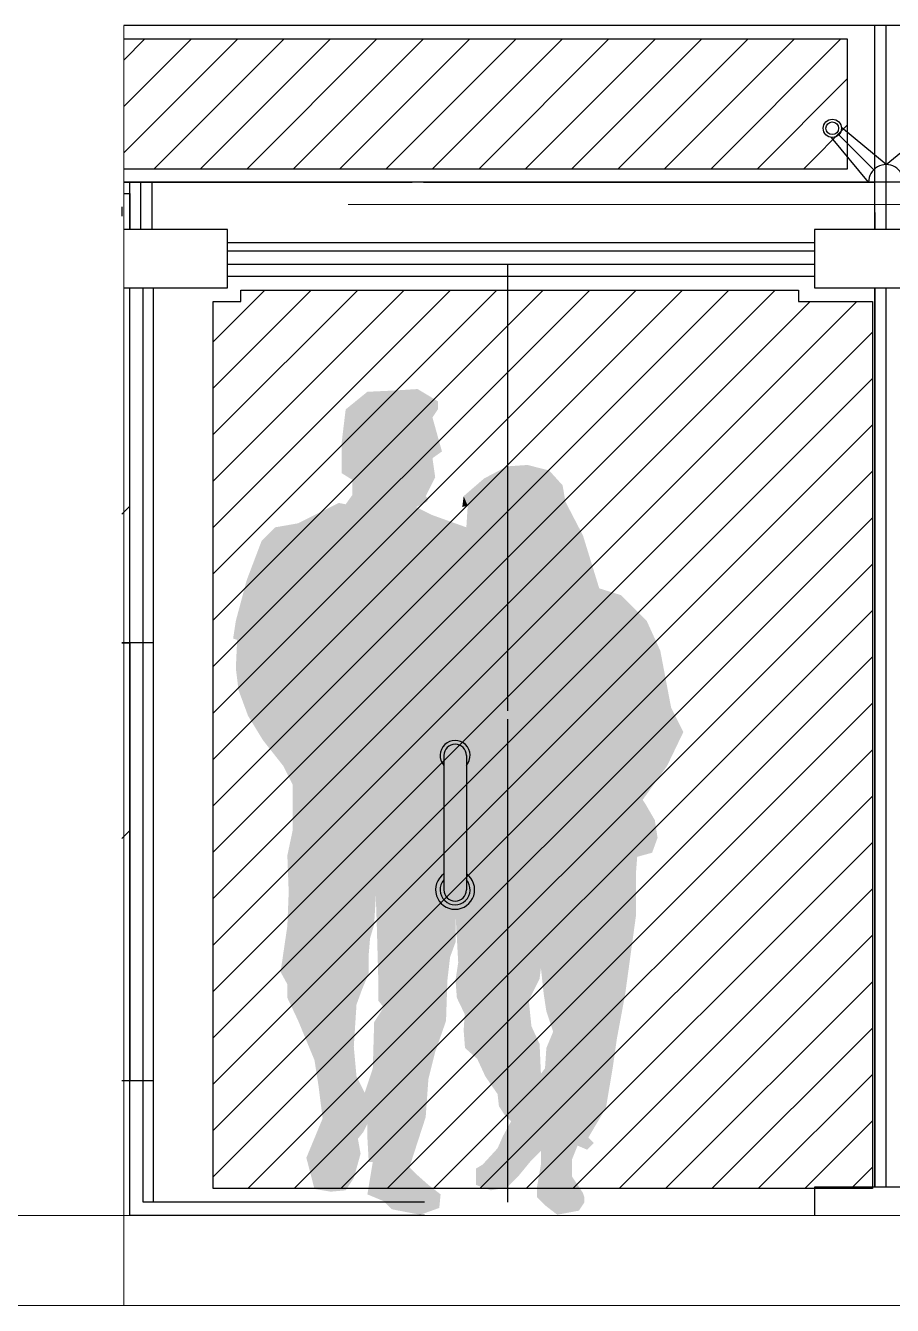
# Model space of a CAD drawing. Header units: millimetres. Extents: x -10 to 320, y -26 to 94.
# Drawn here: x 21.385 to 23.314, y -1.705 to 1.143 of the extents above; entities that cross this region are included whole.
import ezdxf

# ---------------------------------------------------------------- set-up
doc = ezdxf.new("R2010")
doc.units = ezdxf.units.MM
doc.header["$LTSCALE"] = 0.05
doc.layers.add('01-EQUIPAMIENTO 2', color=8, linetype='Continuous')
doc.layers.add('Z_MAN-L', color=7, linetype='Continuous')
doc.layers.add('deco venta.', color=255, linetype='Continuous', lineweight=0)

# ---------------------------------------------------------------- blocks, each defined once
blk = doc.blocks.new('*U76')
at = {"layer": 'Z_MAN-L', "linetype": 'Continuous'}
for points in [[(-118.6258, -250.7018), (-118.6892, -250.7048), (-118.5323, -250.7259)], [(-118.5775, -250.6987), (-118.6258, -250.7018), (-118.5323, -250.7259)], [(-118.6892, -250.7048), (-118.7375, -250.744), (-118.5323, -250.7259)], [(-118.5323, -250.7259), (-118.7375, -250.744), (-118.5323, -250.744)], [(-118.5323, -250.744), (-118.7466, -250.8195), (-118.5443, -250.7621)], [(-118.7375, -250.744), (-118.7466, -250.8195), (-118.5323, -250.744)], [(-118.5443, -250.7621), (-118.7466, -250.8195), (-118.5232, -250.8376)], [(-118.7466, -250.8195), (-118.7466, -250.8858), (-118.5232, -250.8376)], [(-118.5232, -250.8376), (-118.7466, -250.8858), (-118.5443, -250.8526)], [(-118.5443, -250.8526), (-118.7466, -250.8858), (-118.5383, -250.8949)], [(-118.3783, -250.8708), (-118.4296, -250.8979), (-118.2847, -250.8798)], [(-118.333, -250.8677), (-118.3783, -250.8708), (-118.2847, -250.8798)], [(-118.7466, -250.8858), (-118.7224, -250.9009), (-118.5383, -250.8949)], [(-118.5383, -250.8949), (-118.7224, -250.9009), (-118.5594, -250.9371)], [(-118.7224, -250.9009), (-118.7224, -250.9341), (-118.5594, -250.9371)], [(-118.4296, -250.8979), (-118.4749, -250.9371), (-118.2546, -250.913)], [(-118.2847, -250.8798), (-118.4296, -250.8979), (-118.2546, -250.913)], [(-118.2546, -250.913), (-118.4749, -250.9371), (-118.2485, -250.9492)], [(-118.7526, -250.9522), (-118.8431, -250.9975), (-118.7375, -250.9552)], [(-118.7375, -250.9552), (-118.8431, -250.9975), (-118.5805, -250.9613)], [(-118.7224, -250.9341), (-118.7375, -250.9552), (-118.5594, -250.9371)], [(-118.5594, -250.9371), (-118.7375, -250.9552), (-118.5534, -250.9432)], [(-118.5534, -250.9432), (-118.7375, -250.9552), (-118.5564, -250.9492)], [(-118.5564, -250.9492), (-118.7375, -250.9552), (-118.5805, -250.9613)], [(-118.4749, -250.9371), (-118.4779, -250.9613), (-118.4659, -250.9583)], [(-118.4749, -250.9371), (-118.4659, -250.9583), (-118.2485, -250.9492)], [(-118.4659, -250.9583), (-118.4689, -251.0065), (-118.2093, -251.0247)], [(-118.2485, -250.9492), (-118.4659, -250.9583), (-118.2093, -251.0247)], [(-118.5805, -250.9613), (-118.8431, -250.9975), (-118.5443, -250.9794)], [(-118.5443, -250.9794), (-118.8431, -250.9975), (-118.4689, -251.0065)], [(-118.8945, -251.0065), (-118.9246, -251.0367), (-118.2093, -251.0247)], [(-118.8431, -250.9975), (-118.8945, -251.0065), (-118.4689, -251.0065)], [(-118.4689, -251.0065), (-118.8945, -251.0065), (-118.2093, -251.0247)], [(-118.9246, -251.0367), (-118.9578, -251.1242), (-118.1731, -251.1423)], [(-118.2093, -251.0247), (-118.9246, -251.0367), (-118.1731, -251.1423)], [(-118.9578, -251.1242), (-118.982, -251.2148), (-118.1731, -251.1423)], [(-118.1731, -251.1423), (-118.982, -251.2148), (-118.1248, -251.1574)], [(-118.1248, -251.1574), (-118.982, -251.2148), (-118.0674, -251.2148)], [(-118.0674, -251.2148), (-118.988, -251.254), (-118.0372, -251.2812)], [(-118.982, -251.2148), (-118.988, -251.254), (-118.0674, -251.2148)], [(-118.988, -251.254), (-118.979, -251.257), (-118.0372, -251.2812)], [(-118.979, -251.257), (-118.982, -251.3204), (-118.0372, -251.2812)], [(-118.0372, -251.2812), (-118.982, -251.3204), (-118.0131, -251.4079)], [(-118.982, -251.3204), (-118.976, -251.3687), (-118.0131, -251.4079)], [(-118.976, -251.3687), (-118.9548, -251.426), (-118.0131, -251.4079)], [(-118.0131, -251.4079), (-118.9548, -251.426), (-117.9859, -251.4622)], [(-118.9548, -251.426), (-118.9216, -251.4803), (-117.9859, -251.4622)], [(-117.9859, -251.4622), (-118.9216, -251.4803), (-118.0222, -251.5377)], [(-118.9216, -251.4803), (-118.8763, -251.5377), (-118.0222, -251.5377)], [(-118.8763, -251.5377), (-118.8552, -251.5799), (-118.0222, -251.5377)], [(-118.0222, -251.5377), (-118.8552, -251.5799), (-118.0765, -251.6131)], [(-118.8552, -251.5799), (-118.8552, -251.6795), (-118.0765, -251.6131)], [(-118.0765, -251.6131), (-118.8552, -251.6795), (-118.0704, -251.6221)], [(-118.0704, -251.6221), (-118.8552, -251.6795), (-118.0493, -251.6584)], [(-118.0493, -251.6584), (-118.8552, -251.6795), (-118.0433, -251.6976)], [(-118.8552, -251.6795), (-118.8673, -251.7368), (-118.0433, -251.6976)], [(-118.0433, -251.6976), (-118.8673, -251.7368), (-118.0554, -251.7308)], [(-118.0554, -251.7308), (-118.8673, -251.7368), (-118.0886, -251.7398)], [(-118.8673, -251.7368), (-118.8643, -251.8183), (-118.0886, -251.7398)], [(-118.0886, -251.7398), (-118.8643, -251.8183), (-118.0916, -251.7791)], [(-118.0916, -251.7791), (-118.8643, -251.8183), (-118.6704, -251.8274)], [(-118.0916, -251.7791), (-118.6704, -251.8274), (-118.493, -251.8666)], [(-118.0916, -251.7791), (-118.493, -251.8666), (-118.0916, -251.8726)], [(-118.8643, -251.8183), (-118.8673, -251.8937), (-118.6704, -251.8274)], [(-118.6704, -251.8274), (-118.8673, -251.8937), (-118.6741, -251.8907)], [(-118.6704, -251.8274), (-118.6681, -251.8968), (-118.493, -251.8666)], [(-118.493, -251.8666), (-118.6681, -251.8968), (-118.493, -251.93)], [(-118.493, -251.8666), (-118.487, -251.9752), (-118.0916, -251.8726)], [(-118.8673, -251.8937), (-118.8824, -251.9963), (-118.6832, -251.9209)], [(-118.6741, -251.8907), (-118.8673, -251.8937), (-118.6832, -251.9209)], [(-118.6681, -251.8968), (-118.6651, -252.0054), (-118.493, -251.93)], [(-118.0916, -251.8726), (-118.487, -251.9752), (-118.3029, -251.9873)], [(-118.0916, -251.8726), (-118.3029, -251.9873), (-118.1157, -252.0476)], [(-118.6832, -251.9209), (-118.8824, -251.9963), (-118.6862, -251.9571)], [(-118.6862, -251.9571), (-118.8824, -251.9963), (-118.6862, -251.9994)], [(-118.493, -251.93), (-118.6651, -252.0054), (-118.5051, -251.9631)], [(-118.5051, -251.9631), (-118.6651, -252.0054), (-118.5111, -252.0144)], [(-118.487, -251.9752), (-118.493, -252.0144), (-118.3029, -251.9873)], [(-118.8824, -251.9963), (-118.8673, -252.0235), (-118.6862, -251.9994)], [(-118.6862, -251.9994), (-118.8673, -252.0235), (-118.7013, -252.0356)], [(-118.6651, -252.0054), (-118.6651, -252.0597), (-118.5111, -252.0144)], [(-118.3029, -251.9873), (-118.493, -252.0144), (-118.3059, -252.0114)], [(-118.3059, -252.0114), (-118.493, -252.0144), (-118.33, -252.0597)], [(-118.3029, -251.9873), (-118.2968, -252.0446), (-118.1157, -252.0476)], [(-118.8673, -252.0235), (-118.8673, -252.0537), (-118.7013, -252.0356)], [(-118.7013, -252.0356), (-118.8673, -252.0537), (-118.7134, -252.0688)], [(-118.5111, -252.0144), (-118.6651, -252.0597), (-118.5141, -252.105)], [(-118.493, -252.0144), (-118.49, -252.0537), (-118.33, -252.0597)], [(-118.8673, -252.0537), (-118.8431, -252.105), (-118.7134, -252.0688)], [(-118.7134, -252.0688), (-118.8431, -252.105), (-118.7194, -252.1623)], [(-118.6651, -252.0597), (-118.653, -252.0748), (-118.5141, -252.105)], [(-118.49, -252.0537), (-118.4726, -252.0899), (-118.33, -252.0597)], [(-118.33, -252.0597), (-118.4726, -252.0899), (-118.324, -252.117)], [(-118.2968, -252.0446), (-118.2908, -252.0839), (-118.1157, -252.0476)], [(-118.1157, -252.0476), (-118.2908, -252.0839), (-118.1338, -252.1442)], [(-118.653, -252.0748), (-118.6741, -252.108), (-118.5141, -252.105)], [(-118.4726, -252.0899), (-118.4749, -252.1261), (-118.324, -252.117)], [(-118.2908, -252.0839), (-118.2757, -252.1291), (-118.1338, -252.1442)], [(-118.8431, -252.105), (-118.8069, -252.1925), (-118.7194, -252.1623)], [(-118.6741, -252.108), (-118.6771, -252.2106), (-118.5383, -252.1744)], [(-118.5141, -252.105), (-118.6741, -252.108), (-118.5383, -252.1744)], [(-118.324, -252.117), (-118.4749, -252.1261), (-118.3059, -252.1563)], [(-118.4749, -252.1261), (-118.4719, -252.1653), (-118.3059, -252.1563)], [(-118.3059, -252.1563), (-118.4719, -252.1653), (-118.3029, -252.2227)], [(-118.2757, -252.1291), (-118.2908, -252.1653), (-118.1338, -252.1442)], [(-118.1338, -252.1442), (-118.2908, -252.1653), (-118.1429, -252.2076)], [(-118.7194, -252.1623), (-118.8069, -252.1925), (-118.7134, -252.2287)], [(-118.5383, -252.1744), (-118.6771, -252.2106), (-118.5534, -252.2347)], [(-118.4719, -252.1653), (-118.4447, -252.1895), (-118.3029, -252.2227)], [(-118.2908, -252.1653), (-118.2938, -252.2106), (-118.1429, -252.2076)], [(-118.8069, -252.1925), (-118.7979, -252.2498), (-118.7134, -252.2287)], [(-118.6771, -252.2106), (-118.6952, -252.2649), (-118.5534, -252.2347)], [(-118.4447, -252.1895), (-118.4266, -252.2287), (-118.3029, -252.2227)], [(-118.2938, -252.2106), (-118.3029, -252.2227), (-118.158, -252.2981)], [(-118.1429, -252.2076), (-118.2938, -252.2106), (-118.158, -252.2981)], [(-118.7134, -252.2287), (-118.7979, -252.2498), (-118.6952, -252.2649)], [(-118.5534, -252.2347), (-118.6952, -252.2649), (-118.5594, -252.3192)], [(-118.3029, -252.2227), (-118.4266, -252.2287), (-118.3029, -252.3947)], [(-118.4266, -252.2287), (-118.3994, -252.2679), (-118.3029, -252.3947)], [(-118.3029, -252.2227), (-118.3029, -252.3947), (-118.158, -252.2981)], [(-118.7979, -252.2498), (-118.7888, -252.3222), (-118.6952, -252.2649)], [(-118.6952, -252.2649), (-118.7888, -252.3222), (-118.6892, -252.3343)], [(-118.6952, -252.2649), (-118.6892, -252.3343), (-118.5594, -252.3192)], [(-118.3994, -252.2679), (-118.3964, -252.2951), (-118.3029, -252.3947)], [(-118.3964, -252.2951), (-118.3844, -252.3132), (-118.3029, -252.3947)], [(-118.158, -252.2981), (-118.3029, -252.3947), (-118.1972, -252.3645)], [(-118.7888, -252.3222), (-118.825, -252.4098), (-118.6892, -252.3343)], [(-118.5594, -252.3192), (-118.6892, -252.3343), (-118.5956, -252.4309)], [(-118.3844, -252.3132), (-118.3693, -252.3283), (-118.3029, -252.3947)], [(-118.6892, -252.3343), (-118.825, -252.4098), (-118.6983, -252.3524)], [(-118.6983, -252.3524), (-118.825, -252.4098), (-118.7103, -252.3675)], [(-118.6892, -252.3343), (-118.6892, -252.3645), (-118.5956, -252.4309)], [(-118.3693, -252.3283), (-118.3874, -252.3615), (-118.3029, -252.3947)], [(-118.7103, -252.3675), (-118.825, -252.4098), (-118.7043, -252.4007)], [(-118.6892, -252.3645), (-118.6862, -252.4188), (-118.6771, -252.4188)], [(-118.6892, -252.3645), (-118.6771, -252.4188), (-118.5956, -252.4309)], [(-118.3874, -252.3615), (-118.3994, -252.3886), (-118.3029, -252.3947)], [(-118.1972, -252.3645), (-118.3029, -252.3947), (-118.2214, -252.3826)], [(-118.2214, -252.3826), (-118.3029, -252.3947), (-118.2334, -252.4128)], [(-118.1972, -252.3645), (-118.2214, -252.3826), (-118.1851, -252.3766)], [(-118.1851, -252.3766), (-118.2214, -252.3826), (-118.2002, -252.3917)], [(-118.7043, -252.4007), (-118.825, -252.4098), (-118.7194, -252.455)], [(-118.825, -252.4098), (-118.8069, -252.4792), (-118.7194, -252.455)], [(-118.3994, -252.3886), (-118.4326, -252.4248), (-118.3029, -252.3947)], [(-118.3029, -252.3947), (-118.4326, -252.4248), (-118.327, -252.4188)], [(-118.3029, -252.3947), (-118.3029, -252.4248), (-118.2334, -252.4128)], [(-118.2334, -252.4128), (-118.3029, -252.4248), (-118.2334, -252.452)], [(-118.6771, -252.4188), (-118.6892, -252.4912), (-118.5956, -252.4309)], [(-118.5956, -252.4309), (-118.6892, -252.4912), (-118.5805, -252.446)], [(-118.4326, -252.4248), (-118.4477, -252.4339), (-118.3542, -252.452)], [(-118.4477, -252.4339), (-118.4477, -252.4701), (-118.3542, -252.452)], [(-118.327, -252.4188), (-118.4326, -252.4248), (-118.3542, -252.452)], [(-118.3029, -252.4248), (-118.3119, -252.4761), (-118.2334, -252.452)], [(-118.7194, -252.455), (-118.8069, -252.4792), (-118.7375, -252.4822)], [(-118.5805, -252.446), (-118.6892, -252.4912), (-118.5534, -252.4701)], [(-118.3542, -252.452), (-118.4477, -252.4701), (-118.3783, -252.4761)], [(-118.2334, -252.452), (-118.3119, -252.4761), (-118.2093, -252.4882)], [(-118.8069, -252.4792), (-118.7707, -252.4852), (-118.7375, -252.4822)], [(-118.5534, -252.4701), (-118.6892, -252.4912), (-118.5262, -252.4912)], [(-118.6892, -252.4912), (-118.653, -252.5063), (-118.5262, -252.4912)], [(-118.5262, -252.4912), (-118.653, -252.5063), (-118.5292, -252.5214)], [(-118.4477, -252.4701), (-118.4145, -252.4822), (-118.3783, -252.4761)], [(-118.3119, -252.4761), (-118.3119, -252.4973), (-118.2093, -252.4882)], [(-118.2093, -252.4882), (-118.3119, -252.4973), (-118.2063, -252.4973)], [(-118.3119, -252.4973), (-118.2938, -252.5154), (-118.2063, -252.4973)], [(-118.2063, -252.4973), (-118.2938, -252.5154), (-118.2063, -252.5093)], [(-118.2095, -252.4874), (-118.2093, -252.4882), (-118.2063, -252.4973)], [(-118.653, -252.5063), (-118.6349, -252.5244), (-118.5292, -252.5214)], [(-118.5292, -252.5214), (-118.6349, -252.5244), (-118.5715, -252.5365)], [(-118.2063, -252.5093), (-118.2938, -252.5154), (-118.2183, -252.5274)], [(-118.2938, -252.5154), (-118.2666, -252.5365), (-118.2183, -252.5274)]]:
    blk.add_solid(points, dxfattribs=at)
blk = doc.blocks.new('*U77')
at = {"layer": 'Z_MAN-L', "linetype": 'Continuous'}
for points in [[(-118.6258, -250.7018), (-118.6892, -250.7048), (-118.5323, -250.7259)], [(-118.5775, -250.6987), (-118.6258, -250.7018), (-118.5323, -250.7259)], [(-118.6892, -250.7048), (-118.7375, -250.744), (-118.5323, -250.7259)], [(-118.5323, -250.7259), (-118.7375, -250.744), (-118.5323, -250.744)], [(-118.5323, -250.744), (-118.7466, -250.8195), (-118.5443, -250.7621)], [(-118.7375, -250.744), (-118.7466, -250.8195), (-118.5323, -250.744)], [(-118.5443, -250.7621), (-118.7466, -250.8195), (-118.5232, -250.8376)], [(-118.7466, -250.8195), (-118.7466, -250.8858), (-118.5232, -250.8376)], [(-118.5232, -250.8376), (-118.7466, -250.8858), (-118.5443, -250.8526)], [(-118.5443, -250.8526), (-118.7466, -250.8858), (-118.5383, -250.8949)], [(-118.3783, -250.8708), (-118.4296, -250.8979), (-118.2847, -250.8798)], [(-118.333, -250.8677), (-118.3783, -250.8708), (-118.2847, -250.8798)], [(-118.7466, -250.8858), (-118.7224, -250.9009), (-118.5383, -250.8949)], [(-118.5383, -250.8949), (-118.7224, -250.9009), (-118.5594, -250.9371)], [(-118.7224, -250.9009), (-118.7224, -250.9341), (-118.5594, -250.9371)], [(-118.4296, -250.8979), (-118.4749, -250.9371), (-118.2546, -250.913)], [(-118.2847, -250.8798), (-118.4296, -250.8979), (-118.2546, -250.913)], [(-118.2546, -250.913), (-118.4749, -250.9371), (-118.2485, -250.9492)], [(-118.7526, -250.9522), (-118.8431, -250.9975), (-118.7375, -250.9552)], [(-118.7375, -250.9552), (-118.8431, -250.9975), (-118.5805, -250.9613)], [(-118.7224, -250.9341), (-118.7375, -250.9552), (-118.5594, -250.9371)], [(-118.5594, -250.9371), (-118.7375, -250.9552), (-118.5534, -250.9432)], [(-118.5534, -250.9432), (-118.7375, -250.9552), (-118.5564, -250.9492)], [(-118.5564, -250.9492), (-118.7375, -250.9552), (-118.5805, -250.9613)], [(-118.4749, -250.9371), (-118.4779, -250.9613), (-118.4659, -250.9583)], [(-118.4749, -250.9371), (-118.4659, -250.9583), (-118.2485, -250.9492)], [(-118.4659, -250.9583), (-118.4689, -251.0065), (-118.2093, -251.0247)], [(-118.2485, -250.9492), (-118.4659, -250.9583), (-118.2093, -251.0247)], [(-118.5805, -250.9613), (-118.8431, -250.9975), (-118.5443, -250.9794)], [(-118.5443, -250.9794), (-118.8431, -250.9975), (-118.4689, -251.0065)], [(-118.8945, -251.0065), (-118.9246, -251.0367), (-118.2093, -251.0247)], [(-118.8431, -250.9975), (-118.8945, -251.0065), (-118.4689, -251.0065)], [(-118.4689, -251.0065), (-118.8945, -251.0065), (-118.2093, -251.0247)], [(-118.9246, -251.0367), (-118.9578, -251.1242), (-118.1731, -251.1423)], [(-118.2093, -251.0247), (-118.9246, -251.0367), (-118.1731, -251.1423)], [(-118.9578, -251.1242), (-118.982, -251.2148), (-118.1731, -251.1423)], [(-118.1731, -251.1423), (-118.982, -251.2148), (-118.1248, -251.1574)], [(-118.1248, -251.1574), (-118.982, -251.2148), (-118.0674, -251.2148)], [(-118.0674, -251.2148), (-118.988, -251.254), (-118.0372, -251.2812)], [(-118.982, -251.2148), (-118.988, -251.254), (-118.0674, -251.2148)], [(-118.988, -251.254), (-118.979, -251.257), (-118.0372, -251.2812)], [(-118.979, -251.257), (-118.982, -251.3204), (-118.0372, -251.2812)], [(-118.0372, -251.2812), (-118.982, -251.3204), (-118.0131, -251.4079)], [(-118.982, -251.3204), (-118.976, -251.3687), (-118.0131, -251.4079)], [(-118.976, -251.3687), (-118.9548, -251.426), (-118.0131, -251.4079)], [(-118.0131, -251.4079), (-118.9548, -251.426), (-117.9859, -251.4622)], [(-118.9548, -251.426), (-118.9216, -251.4803), (-117.9859, -251.4622)], [(-117.9859, -251.4622), (-118.9216, -251.4803), (-118.0222, -251.5377)], [(-118.9216, -251.4803), (-118.8763, -251.5377), (-118.0222, -251.5377)], [(-118.8763, -251.5377), (-118.8552, -251.5799), (-118.0222, -251.5377)], [(-118.0222, -251.5377), (-118.8552, -251.5799), (-118.0765, -251.6131)], [(-118.8552, -251.5799), (-118.8552, -251.6795), (-118.0765, -251.6131)], [(-118.0765, -251.6131), (-118.8552, -251.6795), (-118.0704, -251.6221)], [(-118.0704, -251.6221), (-118.8552, -251.6795), (-118.0493, -251.6584)], [(-118.0493, -251.6584), (-118.8552, -251.6795), (-118.0433, -251.6976)], [(-118.8552, -251.6795), (-118.8673, -251.7368), (-118.0433, -251.6976)], [(-118.0433, -251.6976), (-118.8673, -251.7368), (-118.0554, -251.7308)], [(-118.0554, -251.7308), (-118.8673, -251.7368), (-118.0886, -251.7398)], [(-118.8673, -251.7368), (-118.8643, -251.8183), (-118.0886, -251.7398)], [(-118.0886, -251.7398), (-118.8643, -251.8183), (-118.0916, -251.7791)], [(-118.0916, -251.7791), (-118.8643, -251.8183), (-118.6704, -251.8274)], [(-118.0916, -251.7791), (-118.6704, -251.8274), (-118.493, -251.8666)], [(-118.0916, -251.7791), (-118.493, -251.8666), (-118.0916, -251.8726)], [(-118.8643, -251.8183), (-118.8673, -251.8937), (-118.6704, -251.8274)], [(-118.6704, -251.8274), (-118.8673, -251.8937), (-118.6741, -251.8907)], [(-118.6704, -251.8274), (-118.6681, -251.8968), (-118.493, -251.8666)], [(-118.493, -251.8666), (-118.6681, -251.8968), (-118.493, -251.93)], [(-118.493, -251.8666), (-118.487, -251.9752), (-118.0916, -251.8726)], [(-118.8673, -251.8937), (-118.8824, -251.9963), (-118.6832, -251.9209)], [(-118.6741, -251.8907), (-118.8673, -251.8937), (-118.6832, -251.9209)], [(-118.6681, -251.8968), (-118.6651, -252.0054), (-118.493, -251.93)], [(-118.0916, -251.8726), (-118.487, -251.9752), (-118.3029, -251.9873)], [(-118.0916, -251.8726), (-118.3029, -251.9873), (-118.1157, -252.0476)], [(-118.6832, -251.9209), (-118.8824, -251.9963), (-118.6862, -251.9571)], [(-118.6862, -251.9571), (-118.8824, -251.9963), (-118.6862, -251.9994)], [(-118.493, -251.93), (-118.6651, -252.0054), (-118.5051, -251.9631)], [(-118.5051, -251.9631), (-118.6651, -252.0054), (-118.5111, -252.0144)], [(-118.487, -251.9752), (-118.493, -252.0144), (-118.3029, -251.9873)], [(-118.8824, -251.9963), (-118.8673, -252.0235), (-118.6862, -251.9994)], [(-118.6862, -251.9994), (-118.8673, -252.0235), (-118.7013, -252.0356)], [(-118.6651, -252.0054), (-118.6651, -252.0597), (-118.5111, -252.0144)], [(-118.3029, -251.9873), (-118.493, -252.0144), (-118.3059, -252.0114)], [(-118.3059, -252.0114), (-118.493, -252.0144), (-118.33, -252.0597)], [(-118.3029, -251.9873), (-118.2968, -252.0446), (-118.1157, -252.0476)], [(-118.8673, -252.0235), (-118.8673, -252.0537), (-118.7013, -252.0356)], [(-118.7013, -252.0356), (-118.8673, -252.0537), (-118.7134, -252.0688)], [(-118.5111, -252.0144), (-118.6651, -252.0597), (-118.5141, -252.105)], [(-118.493, -252.0144), (-118.49, -252.0537), (-118.33, -252.0597)], [(-118.8673, -252.0537), (-118.8431, -252.105), (-118.7134, -252.0688)], [(-118.7134, -252.0688), (-118.8431, -252.105), (-118.7194, -252.1623)], [(-118.6651, -252.0597), (-118.653, -252.0748), (-118.5141, -252.105)], [(-118.49, -252.0537), (-118.4726, -252.0899), (-118.33, -252.0597)], [(-118.33, -252.0597), (-118.4726, -252.0899), (-118.324, -252.117)], [(-118.2968, -252.0446), (-118.2908, -252.0839), (-118.1157, -252.0476)], [(-118.1157, -252.0476), (-118.2908, -252.0839), (-118.1338, -252.1442)], [(-118.653, -252.0748), (-118.6741, -252.108), (-118.5141, -252.105)], [(-118.4726, -252.0899), (-118.4749, -252.1261), (-118.324, -252.117)], [(-118.2908, -252.0839), (-118.2757, -252.1291), (-118.1338, -252.1442)], [(-118.8431, -252.105), (-118.8069, -252.1925), (-118.7194, -252.1623)], [(-118.6741, -252.108), (-118.6771, -252.2106), (-118.5383, -252.1744)], [(-118.5141, -252.105), (-118.6741, -252.108), (-118.5383, -252.1744)], [(-118.324, -252.117), (-118.4749, -252.1261), (-118.3059, -252.1563)], [(-118.4749, -252.1261), (-118.4719, -252.1653), (-118.3059, -252.1563)], [(-118.3059, -252.1563), (-118.4719, -252.1653), (-118.3029, -252.2227)], [(-118.2757, -252.1291), (-118.2908, -252.1653), (-118.1338, -252.1442)], [(-118.1338, -252.1442), (-118.2908, -252.1653), (-118.1429, -252.2076)], [(-118.7194, -252.1623), (-118.8069, -252.1925), (-118.7134, -252.2287)], [(-118.5383, -252.1744), (-118.6771, -252.2106), (-118.5534, -252.2347)], [(-118.4719, -252.1653), (-118.4447, -252.1895), (-118.3029, -252.2227)], [(-118.2908, -252.1653), (-118.2938, -252.2106), (-118.1429, -252.2076)], [(-118.8069, -252.1925), (-118.7979, -252.2498), (-118.7134, -252.2287)], [(-118.6771, -252.2106), (-118.6952, -252.2649), (-118.5534, -252.2347)], [(-118.4447, -252.1895), (-118.4266, -252.2287), (-118.3029, -252.2227)], [(-118.2938, -252.2106), (-118.3029, -252.2227), (-118.158, -252.2981)], [(-118.1429, -252.2076), (-118.2938, -252.2106), (-118.158, -252.2981)], [(-118.7134, -252.2287), (-118.7979, -252.2498), (-118.6952, -252.2649)], [(-118.5534, -252.2347), (-118.6952, -252.2649), (-118.5594, -252.3192)], [(-118.3029, -252.2227), (-118.4266, -252.2287), (-118.3029, -252.3947)], [(-118.4266, -252.2287), (-118.3994, -252.2679), (-118.3029, -252.3947)], [(-118.3029, -252.2227), (-118.3029, -252.3947), (-118.158, -252.2981)], [(-118.7979, -252.2498), (-118.7888, -252.3222), (-118.6952, -252.2649)], [(-118.6952, -252.2649), (-118.7888, -252.3222), (-118.6892, -252.3343)], [(-118.6952, -252.2649), (-118.6892, -252.3343), (-118.5594, -252.3192)], [(-118.3994, -252.2679), (-118.3964, -252.2951), (-118.3029, -252.3947)], [(-118.3964, -252.2951), (-118.3844, -252.3132), (-118.3029, -252.3947)], [(-118.158, -252.2981), (-118.3029, -252.3947), (-118.1972, -252.3645)], [(-118.7888, -252.3222), (-118.825, -252.4098), (-118.6892, -252.3343)], [(-118.5594, -252.3192), (-118.6892, -252.3343), (-118.5956, -252.4309)], [(-118.3844, -252.3132), (-118.3693, -252.3283), (-118.3029, -252.3947)], [(-118.6892, -252.3343), (-118.825, -252.4098), (-118.6983, -252.3524)], [(-118.6983, -252.3524), (-118.825, -252.4098), (-118.7103, -252.3675)], [(-118.6892, -252.3343), (-118.6892, -252.3645), (-118.5956, -252.4309)], [(-118.3693, -252.3283), (-118.3874, -252.3615), (-118.3029, -252.3947)], [(-118.7103, -252.3675), (-118.825, -252.4098), (-118.7043, -252.4007)], [(-118.6892, -252.3645), (-118.6862, -252.4188), (-118.6771, -252.4188)], [(-118.6892, -252.3645), (-118.6771, -252.4188), (-118.5956, -252.4309)], [(-118.3874, -252.3615), (-118.3994, -252.3886), (-118.3029, -252.3947)], [(-118.1972, -252.3645), (-118.3029, -252.3947), (-118.2214, -252.3826)], [(-118.2214, -252.3826), (-118.3029, -252.3947), (-118.2334, -252.4128)], [(-118.1972, -252.3645), (-118.2214, -252.3826), (-118.1851, -252.3766)], [(-118.1851, -252.3766), (-118.2214, -252.3826), (-118.2002, -252.3917)], [(-118.7043, -252.4007), (-118.825, -252.4098), (-118.7194, -252.455)], [(-118.825, -252.4098), (-118.8069, -252.4792), (-118.7194, -252.455)], [(-118.3994, -252.3886), (-118.4326, -252.4248), (-118.3029, -252.3947)], [(-118.3029, -252.3947), (-118.4326, -252.4248), (-118.327, -252.4188)], [(-118.3029, -252.3947), (-118.3029, -252.4248), (-118.2334, -252.4128)], [(-118.2334, -252.4128), (-118.3029, -252.4248), (-118.2334, -252.452)], [(-118.6771, -252.4188), (-118.6892, -252.4912), (-118.5956, -252.4309)], [(-118.5956, -252.4309), (-118.6892, -252.4912), (-118.5805, -252.446)], [(-118.4326, -252.4248), (-118.4477, -252.4339), (-118.3542, -252.452)], [(-118.4477, -252.4339), (-118.4477, -252.4701), (-118.3542, -252.452)], [(-118.327, -252.4188), (-118.4326, -252.4248), (-118.3542, -252.452)], [(-118.3029, -252.4248), (-118.3119, -252.4761), (-118.2334, -252.452)], [(-118.7194, -252.455), (-118.8069, -252.4792), (-118.7375, -252.4822)], [(-118.5805, -252.446), (-118.6892, -252.4912), (-118.5534, -252.4701)], [(-118.3542, -252.452), (-118.4477, -252.4701), (-118.3783, -252.4761)], [(-118.2334, -252.452), (-118.3119, -252.4761), (-118.2093, -252.4882)], [(-118.8069, -252.4792), (-118.7707, -252.4852), (-118.7375, -252.4822)], [(-118.5534, -252.4701), (-118.6892, -252.4912), (-118.5262, -252.4912)], [(-118.6892, -252.4912), (-118.653, -252.5063), (-118.5262, -252.4912)], [(-118.5262, -252.4912), (-118.653, -252.5063), (-118.5292, -252.5214)], [(-118.4477, -252.4701), (-118.4145, -252.4822), (-118.3783, -252.4761)], [(-118.3119, -252.4761), (-118.3119, -252.4973), (-118.2093, -252.4882)], [(-118.2093, -252.4882), (-118.3119, -252.4973), (-118.2063, -252.4973)], [(-118.3119, -252.4973), (-118.2938, -252.5154), (-118.2063, -252.4973)], [(-118.2063, -252.4973), (-118.2938, -252.5154), (-118.2063, -252.5093)], [(-118.2095, -252.4874), (-118.2093, -252.4882), (-118.2063, -252.4973)], [(-118.653, -252.5063), (-118.6349, -252.5244), (-118.5292, -252.5214)], [(-118.5292, -252.5214), (-118.6349, -252.5244), (-118.5715, -252.5365)], [(-118.2063, -252.5093), (-118.2938, -252.5154), (-118.2183, -252.5274)], [(-118.2938, -252.5154), (-118.2666, -252.5365), (-118.2183, -252.5274)]]:
    blk.add_solid(points, dxfattribs=at)

msp = doc.modelspace()

# ---------------------------------------------------------------- linework, layer by layer
at = {"lineweight": 13, "ltscale": 0.13}
for p, q in [((21.6029, 1.1433), (21.6029, -1.7053)), ((22.1029, 0.7447), (24.1029, 0.7447)), ((34.6029, -1.5053), (4.6029, -1.5053)), ((34.6029, -1.7053), (4.6029, -1.7053))]:
    msp.add_line(p, q, dxfattribs=at)
at = {"color": 7, "linetype": 'Continuous'}
for p, q in [((21.5988, 0.0561), (21.6164, 0.0737)), ((21.5988, 0.0561), (21.6164, 0.0737)), ((21.5988, -0.6659), (21.6164, -0.6483)), ((21.5988, -0.6659), (21.6164, -0.6483))]:
    msp.add_line(p, q, dxfattribs=at)
at = {"color": 7}
for points in [[(26.603, 1.1433), (21.6029, 1.1433)], [(26.603, 1.1433), (21.6029, 1.1433)], [(21.6029, 0.8247), (23.2141, 0.8247), (23.2141, 1.1131), (21.6029, 1.1131)], [(21.6029, 0.8247), (23.2141, 0.8247), (23.2141, 1.1131), (21.6029, 1.1131)], [(21.6029, 0.7697), (21.6164, 0.7697), (21.6164, 0.6892), (21.6029, 0.6892)], [(21.6029, 0.7697), (21.6164, 0.7697), (21.6164, 0.6892), (21.6029, 0.6892)], [(21.5988, 0.7397), (21.5988, 0.7397), (21.5988, 0.7192)], [(21.5988, 0.7397), (21.5988, 0.7192)], [(21.5988, -0.2303), (21.6164, -0.2303), (21.6164, -1.2053)], [(21.5988, -0.2303), (21.6164, -0.2303), (21.6164, -1.2053)], [(21.6164, -1.2053), (21.5988, -1.2053)], [(21.6164, -1.2053), (21.5988, -1.2053)]]:
    msp.add_lwpolyline(points, dxfattribs=at)
msp.add_lwpolyline([(21.8019, 0.5294), (21.8637, 0.5294), (21.8637, 0.5547), (23.1049, 0.5547), (23.1049, 0.5294), (23.2695, 0.5294), (23.2695, -1.4453), (21.8019, -1.4453)], close=True, dxfattribs=at)
msp.add_lwpolyline([(21.8019, 0.5294), (21.8637, 0.5294), (21.8637, 0.5547), (23.1049, 0.5547), (23.1049, 0.5294), (23.2695, 0.5294), (23.2695, -1.4453), (21.8019, -1.4453)], close=True, dxfattribs=at)
at = {"layer": '01-EQUIPAMIENTO 2', "color": 7, "ltscale": 0.07}
for p, q in [((23.2751, 0.6892), (23.2751, 1.1433)), ((23.2751, 0.6892), (23.2751, 1.1433)), ((23.3001, 0.6892), (23.3001, 1.1433)), ((23.3001, 0.6892), (23.3001, 1.1433)), ((24.9352, 0.7947), (21.6029, 0.7947)), ((24.9352, 0.7947), (21.6029, 0.7947)), ((21.6164, 0.6892), (21.6164, 0.7947)), ((21.6164, 0.6892), (21.6164, 0.7947)), ((21.6414, 0.6892), (21.6414, 0.7947)), ((21.6414, 0.6892), (21.6414, 0.7947)), ((22.4569, 0.6121), (22.4569, -0.3819)), ((22.4569, 0.6121), (22.4569, -0.3819)), ((23.2751, -1.4419), (23.2751, 0.5594)), ((23.2751, 0.5594), (23.2751, -1.4419)), ((23.2751, -1.4419), (23.2751, 0.5594)), ((23.2751, 0.5594), (23.2751, -1.4419)), ((23.3001, -1.4419), (23.3001, 0.5594)), ((23.3001, -1.4419), (23.3001, 0.5594)), ((21.6686, -0.2303), (21.5988, -0.2303)), ((21.6686, -0.2303), (21.5988, -0.2303)), ((22.4569, -0.4008), (22.4569, -1.4753)), ((22.4569, -0.4008), (22.4569, -1.4753)), ((21.6686, -1.2053), (21.5988, -1.2053)), ((21.6686, -1.2053), (21.5988, -1.2053))]:
    msp.add_line(p, q, dxfattribs=at)
at = {"layer": '01-EQUIPAMIENTO 2', "color": 7}
for p, q in [((23.2751, 0.7947), (23.2751, 1.1433)), ((23.2751, 0.7947), (23.2751, 1.1433)), ((23.3001, 0.8338), (23.2003, 0.9162)), ((23.3001, 0.8338), (23.2003, 0.9162)), ((23.3001, 0.8338), (23.3999, 0.9162)), ((23.3001, 0.8338), (23.3999, 0.9162)), ((23.261, 0.7947), (23.1786, 0.8945)), ((23.261, 0.7947), (23.1786, 0.8945)), ((23.1944, 0.9004), (23.2724, 0.8223)), ((23.1944, 0.9004), (23.2724, 0.8223)), ((21.6029, 0.7947), (22.2451, 0.7947)), ((21.6029, 0.7947), (22.2451, 0.7947)), ((22.2701, 0.7947), (23.2751, 0.7947)), ((22.2701, 0.7947), (23.2751, 0.7947)), ((23.2751, 0.7273), (23.2751, 0.6892)), ((23.2751, 0.7273), (23.2751, 0.6892)), ((23.2751, 0.5594), (23.2751, 0.5372)), ((23.2751, 0.5594), (23.2751, 0.5372)), ((22.3156, -0.4812), (22.3156, -0.7803)), ((22.3156, -0.4812), (22.3156, -0.7803)), ((22.3656, -0.4812), (22.3656, -0.7803)), ((22.3656, -0.4812), (22.3656, -0.7803)), ((23.2751, -1.4039), (23.2751, -1.4419)), ((23.2751, -1.4039), (23.2751, -1.4419))]:
    msp.add_line(p, q, dxfattribs=at)
at = {"layer": '01-EQUIPAMIENTO 2', "color": 7, "ltscale": 0.01}
for p, q in [((21.6664, 0.6892), (21.6664, 0.7947)), ((21.6664, 0.6892), (21.6664, 0.7947)), ((23.1403, 0.6597), (21.8337, 0.6597)), ((22.2726, 0.6597), (21.8337, 0.6597)), ((23.1403, 0.6597), (21.8337, 0.6597)), ((22.2726, 0.6597), (21.8337, 0.6597)), ((23.1403, 0.5847), (21.8337, 0.5847)), ((22.2726, 0.5847), (21.8337, 0.5847)), ((23.1403, 0.5847), (21.8337, 0.5847)), ((22.2726, 0.5847), (21.8337, 0.5847)), ((21.6686, 0.5594), (21.6686, -1.4753)), ((21.6686, 0.5594), (21.6686, -1.4753))]:
    msp.add_line(p, q, dxfattribs=at)
at = {"layer": '01-EQUIPAMIENTO 2', "color": 7}
for points in [[(21.6029, 0.5594), (21.8337, 0.5594), (21.8337, 0.6892), (21.6029, 0.6892)], [(21.6029, 0.5594), (21.8337, 0.5594), (21.8337, 0.6892), (21.6029, 0.6892)], [(23.4195, -1.5153), (23.4195, -1.4419), (23.1403, -1.4419), (23.1403, -1.5053)], [(23.4195, -1.5153), (23.4195, -1.4419), (23.1403, -1.4419), (23.1403, -1.5053)]]:
    msp.add_lwpolyline(points, dxfattribs=at)
msp.add_lwpolyline([(23.1403, 0.5594), (23.4195, 0.5594), (23.4195, 0.6892), (23.1403, 0.6892)], close=True, dxfattribs=at)
msp.add_lwpolyline([(23.1403, 0.5594), (23.4195, 0.5594), (23.4195, 0.6892), (23.1403, 0.6892)], close=True, dxfattribs=at)
at = {"layer": '01-EQUIPAMIENTO 2', "color": 7, "ltscale": 0.07}
for points in [[(21.8337, 0.6421), (23.1403, 0.6421)], [(21.8337, 0.6421), (22.2726, 0.6421)], [(21.8337, 0.6421), (23.1403, 0.6421)], [(21.8337, 0.6421), (22.2726, 0.6421)], [(21.8337, 0.6121), (23.1403, 0.6121)], [(21.8337, 0.6121), (22.2726, 0.6121)], [(21.8337, 0.6121), (23.1403, 0.6121)], [(21.8337, 0.6121), (22.2726, 0.6121)], [(22.2726, -1.5053), (21.6164, -1.5053), (21.6164, 0.5594)], [(22.2726, -1.5053), (21.6164, -1.5053), (21.6164, 0.5594)], [(22.2726, -1.4753), (21.6464, -1.4753), (21.6464, 0.5594)], [(22.2726, -1.4753), (21.6464, -1.4753), (21.6464, 0.5594)]]:
    msp.add_lwpolyline(points, dxfattribs=at)
at = {"layer": '01-EQUIPAMIENTO 2', "color": 7}
for radius in [0.0203, 0.0203, 0.014, 0.014]:
    msp.add_circle((23.1801, 0.9147), radius, dxfattribs=at)
for centre, radius, start, end in [((23.3001, 0.7947), 0.0391, 359.9992, 179.9996), ((23.3001, 0.7947), 0.0391, 359.9992, 179.9996), ((22.3406, -0.4812), 0.0334, 318.5571, 221.4429), ((22.3406, -0.4812), 0.0334, 318.5571, 221.4429), ((22.3406, -0.4812), 0.025, 0, 180), ((22.3406, -0.4812), 0.025, 0, 180), ((22.3406, -0.7803), 0.0434, 125.2185, 54.7815), ((22.3406, -0.7803), 0.0434, 125.2185, 54.7815), ((22.3406, -0.7803), 0.0334, 138.5571, 41.4429), ((22.3406, -0.7803), 0.0334, 138.5571, 41.4429), ((22.3406, -0.7803), 0.025, 180, 0), ((22.3406, -0.7803), 0.025, 180, 0)]:
    msp.add_arc(centre, radius, start, end, dxfattribs=at)
at = {"layer": 'deco venta.', "color": 7, "linetype": 'Continuous'}
for p, q in [((21.6029, 1.0665), (21.6495, 1.1131)), ((21.6029, 0.9632), (21.7528, 1.1131)), ((21.6029, 0.86), (21.8561, 1.1131)), ((21.6029, 1.0665), (21.6495, 1.1131)), ((21.6029, 0.9632), (21.7528, 1.1131)), ((21.6029, 0.86), (21.8561, 1.1131)), ((21.6709, 0.8247), (21.9593, 1.1131)), ((21.6709, 0.8247), (21.9593, 1.1131)), ((21.7742, 0.8247), (22.0626, 1.1131)), ((21.7742, 0.8247), (22.0626, 1.1131)), ((21.8774, 0.8247), (22.1659, 1.1131)), ((21.8774, 0.8247), (22.1659, 1.1131)), ((21.9807, 0.8247), (22.2692, 1.1131)), ((21.9807, 0.8247), (22.2692, 1.1131)), ((22.084, 0.8247), (22.3724, 1.1131)), ((22.084, 0.8247), (22.3724, 1.1131)), ((22.1873, 0.8247), (22.4757, 1.1131)), ((22.1873, 0.8247), (22.4757, 1.1131)), ((22.2905, 0.8247), (22.579, 1.1131)), ((22.2905, 0.8247), (22.579, 1.1131)), ((22.3938, 0.8247), (22.6822, 1.1131)), ((22.3938, 0.8247), (22.6822, 1.1131)), ((22.4971, 0.8247), (22.7855, 1.1131)), ((22.4971, 0.8247), (22.7855, 1.1131)), ((22.6003, 0.8247), (22.8888, 1.1131)), ((22.6003, 0.8247), (22.8888, 1.1131)), ((22.7036, 0.8247), (22.9921, 1.1131)), ((22.7036, 0.8247), (22.9921, 1.1131)), ((22.8069, 0.8247), (23.0953, 1.1131)), ((22.8069, 0.8247), (23.0953, 1.1131)), ((22.9102, 0.8247), (23.1986, 1.1131)), ((22.9102, 0.8247), (23.1986, 1.1131)), ((23.0134, 0.8247), (23.2141, 1.0254)), ((23.0134, 0.8247), (23.2141, 1.0254)), ((23.1167, 0.8247), (23.2141, 0.9221)), ((23.1167, 0.8247), (23.2141, 0.9221)), ((21.8019, 0.4394), (21.9173, 0.5547)), ((21.8019, 0.3361), (22.0205, 0.5547)), ((21.8019, 0.2328), (22.1238, 0.5547)), ((21.8019, 0.1295), (22.2271, 0.5547)), ((21.8019, 0.0263), (22.3303, 0.5547)), ((21.8019, -0.077), (22.4336, 0.5547)), ((21.8019, -0.1803), (22.5369, 0.5547)), ((21.8019, -0.2835), (22.6402, 0.5547)), ((21.8019, -0.3868), (22.7434, 0.5547)), ((21.8019, -0.4901), (22.8467, 0.5547)), ((21.8019, -0.5934), (22.95, 0.5547)), ((21.8019, -0.6966), (23.0533, 0.5547)), ((21.8019, 0.4394), (21.9173, 0.5547)), ((21.8019, 0.3361), (22.0205, 0.5547)), ((21.8019, 0.2328), (22.1238, 0.5547)), ((21.8019, 0.1295), (22.2271, 0.5547)), ((21.8019, 0.0263), (22.3303, 0.5547)), ((21.8019, -0.077), (22.4336, 0.5547)), ((21.8019, -0.1803), (22.5369, 0.5547)), ((21.8019, -0.2835), (22.6402, 0.5547)), ((21.8019, -0.3868), (22.7434, 0.5547)), ((21.8019, -0.4901), (22.8467, 0.5547)), ((21.8019, -0.5934), (22.95, 0.5547)), ((21.8019, -0.6966), (23.0533, 0.5547)), ((21.8019, -0.7999), (23.1312, 0.5294)), ((21.8019, -0.9032), (23.2345, 0.5294)), ((21.8019, -0.7999), (23.1312, 0.5294)), ((21.8019, -0.9032), (23.2345, 0.5294)), ((21.8019, -1.0065), (23.2695, 0.4611)), ((21.8019, -1.0065), (23.2695, 0.4611)), ((21.8019, -1.1097), (23.2695, 0.3578)), ((21.8019, -1.1097), (23.2695, 0.3578)), ((21.8019, -1.213), (23.2695, 0.2545)), ((21.8019, -1.213), (23.2695, 0.2545)), ((21.8019, -1.3163), (23.2695, 0.1512)), ((21.8019, -1.3163), (23.2695, 0.1512)), ((21.8019, -1.4195), (23.2695, 0.048)), ((21.8019, -1.4195), (23.2695, 0.048)), ((21.8794, -1.4453), (23.2695, -0.0553)), ((21.8794, -1.4453), (23.2695, -0.0553)), ((21.9827, -1.4453), (23.2695, -0.1586)), ((21.9827, -1.4453), (23.2695, -0.1586)), ((22.086, -1.4453), (23.2695, -0.2619)), ((22.086, -1.4453), (23.2695, -0.2619)), ((22.1893, -1.4453), (23.2695, -0.3651)), ((22.1893, -1.4453), (23.2695, -0.3651)), ((22.2925, -1.4453), (23.2695, -0.4684)), ((22.2925, -1.4453), (23.2695, -0.4684)), ((22.3958, -1.4453), (23.2695, -0.5717)), ((22.3958, -1.4453), (23.2695, -0.5717)), ((22.4991, -1.4453), (23.2695, -0.6749)), ((22.4991, -1.4453), (23.2695, -0.6749)), ((22.6024, -1.4453), (23.2695, -0.7782)), ((22.6024, -1.4453), (23.2695, -0.7782)), ((22.7056, -1.4453), (23.2695, -0.8815)), ((22.7056, -1.4453), (23.2695, -0.8815)), ((22.8089, -1.4453), (23.2695, -0.9848)), ((22.8089, -1.4453), (23.2695, -0.9848)), ((22.9122, -1.4453), (23.2695, -1.088)), ((22.9122, -1.4453), (23.2695, -1.088)), ((23.0154, -1.4453), (23.2695, -1.1913)), ((23.0154, -1.4453), (23.2695, -1.1913)), ((23.1187, -1.4453), (23.2695, -1.2946)), ((23.1187, -1.4453), (23.2695, -1.2946)), ((23.222, -1.4453), (23.2695, -1.3979)), ((23.222, -1.4453), (23.2695, -1.3979))]:
    msp.add_line(p, q, dxfattribs=at)

# ---------------------------------------------------------------- block references
at = {"layer": 'Z_MAN-L', "color": 7, "linetype": 'Continuous'}
for name in ['*U76', '*U77']:
    msp.add_blockref(name, (140.8345, 251.033), dxfattribs=at)

doc.saveas('drawing.dxf')
